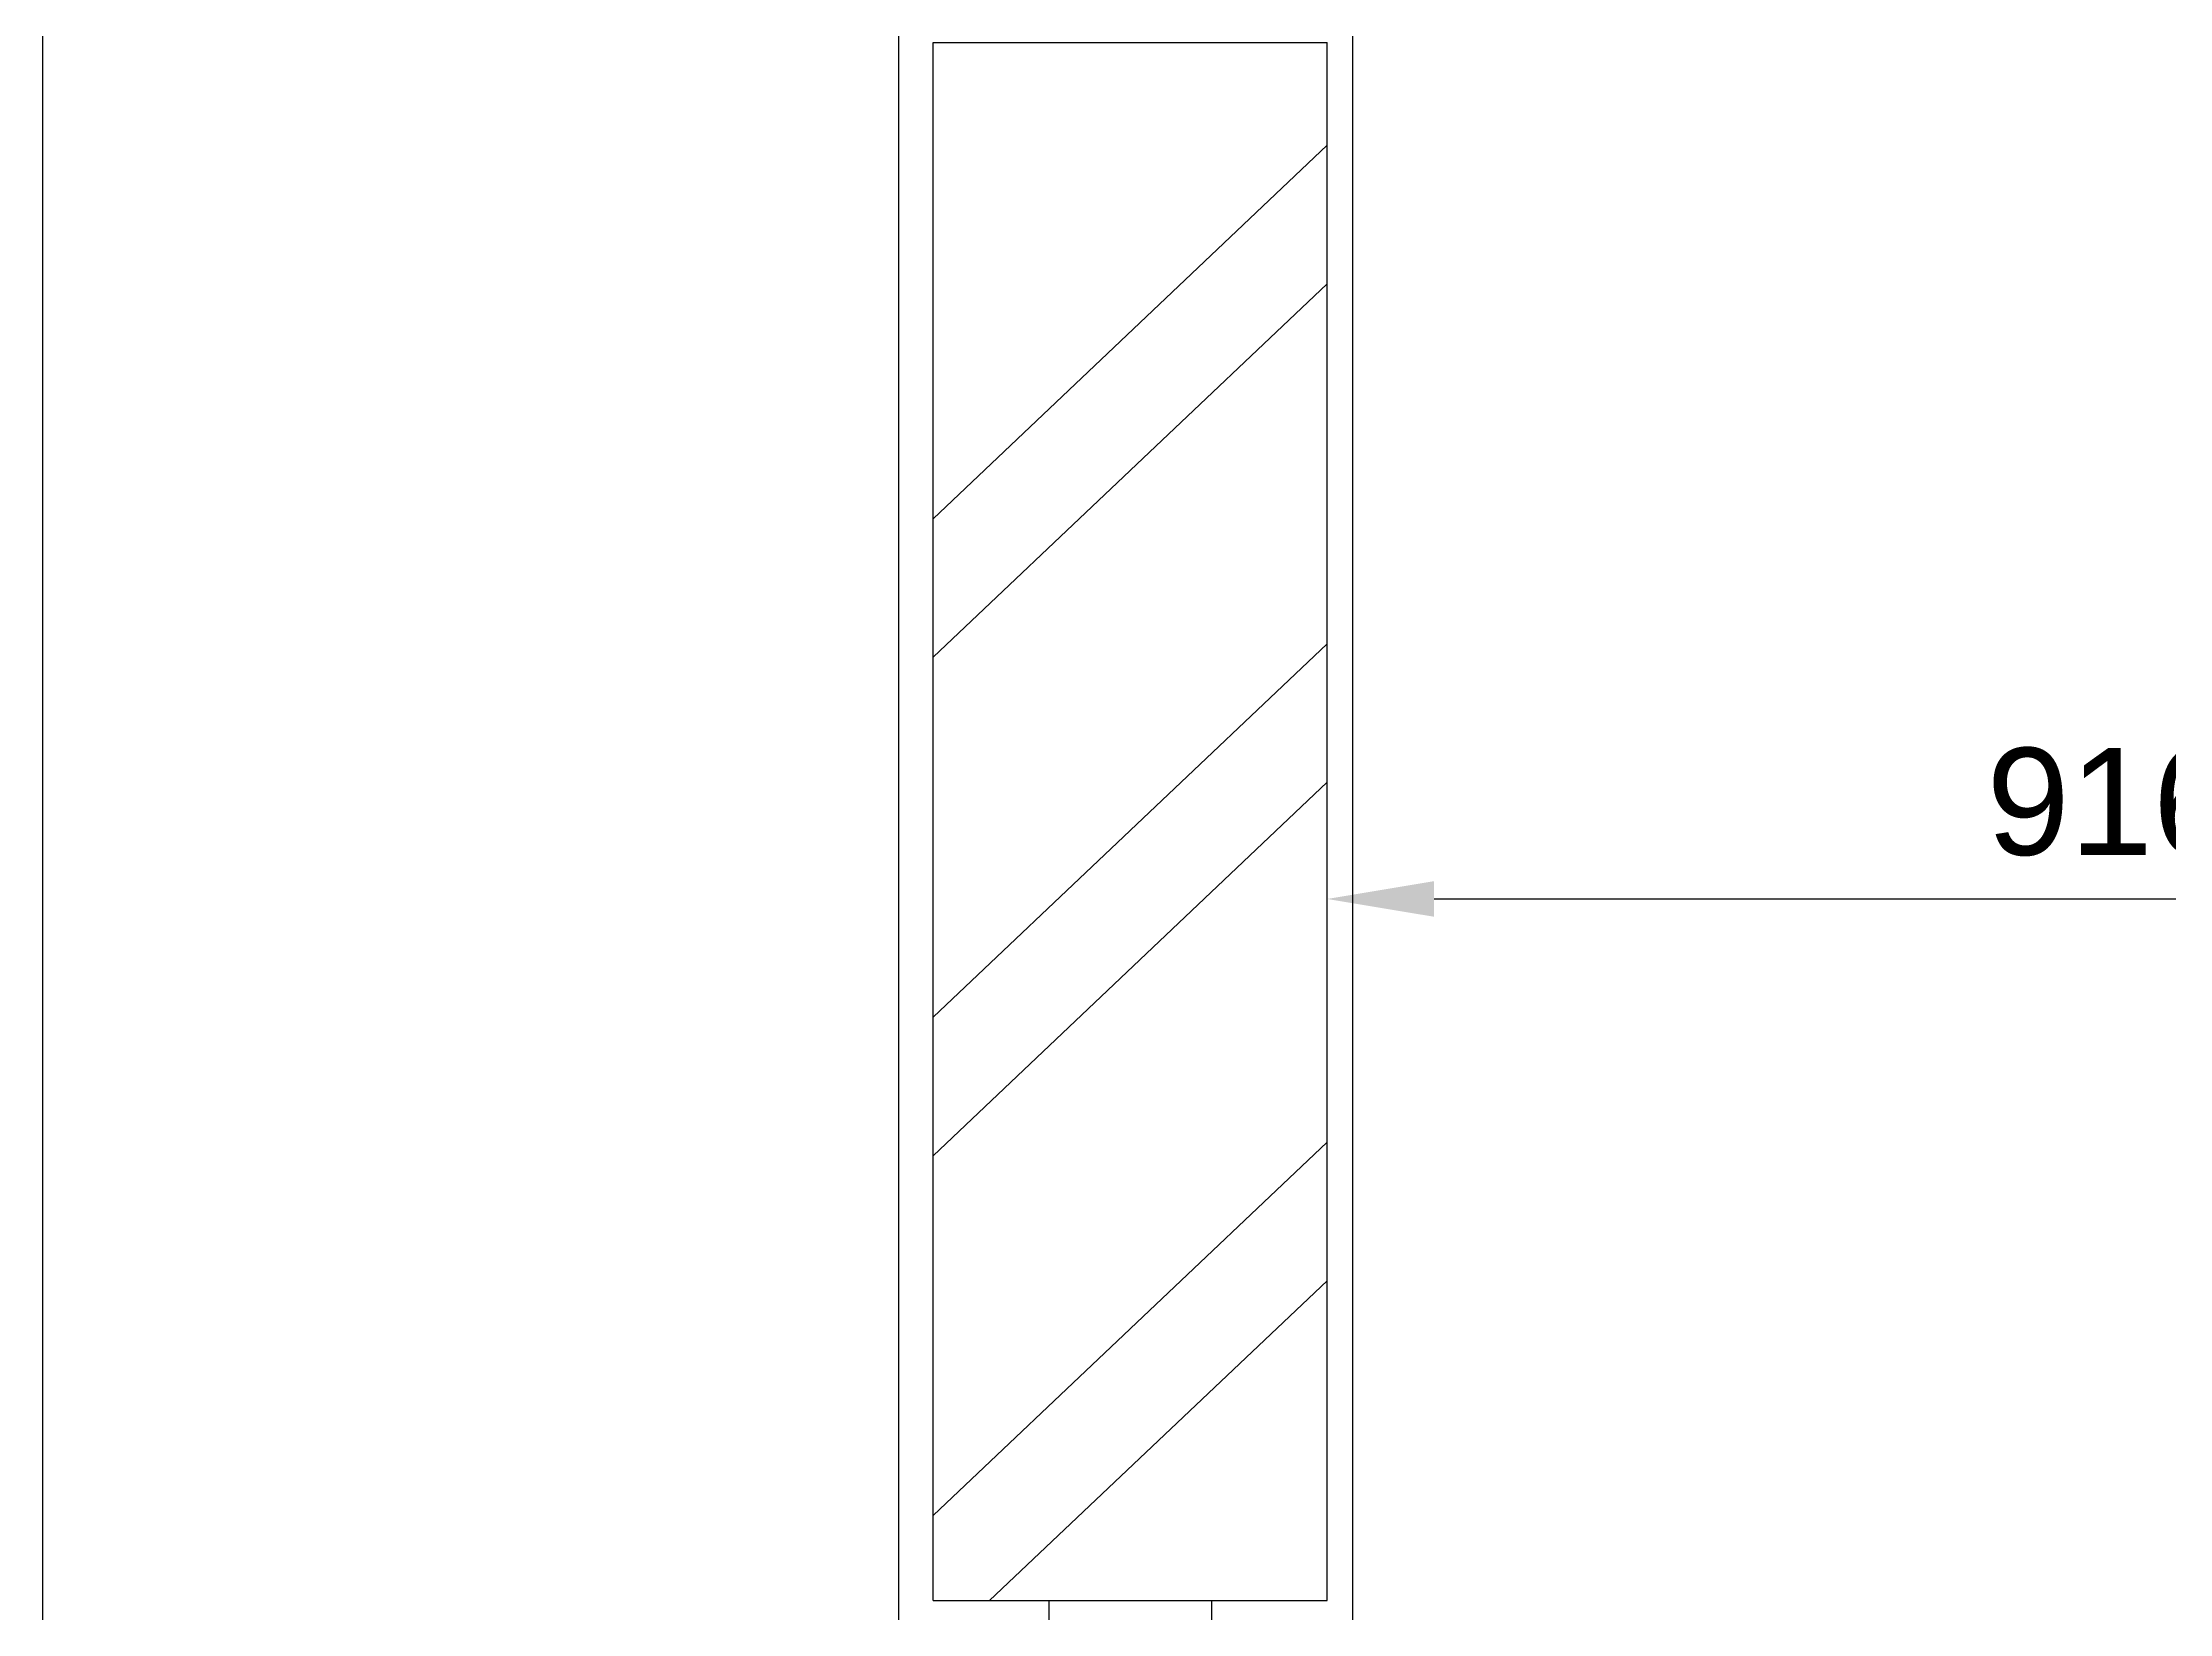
# Model space of a CAD drawing. Extents: x 681461 to 804584, y -183990 to -115925.
# Drawn here: x 683799 to 685041, y -153034 to -152117 of the extents above; entities that cross this region are included whole.
import ezdxf

# ---------------------------------------------------------------- set-up
doc = ezdxf.new("R2010")
doc.units = 0
doc.header["$LTSCALE"] = 900
doc.header["$PDMODE"] = 34
doc.layers.get('DEFPOINTS').update_dxf_attribs({"color": 3, "linetype": 'CONTINUOUS'})
doc.layers.add('DOOR', color=163, linetype='CONTINUOUS')
doc.layers.add('WALL', color=1, linetype='CONTINUOUS')
doc.styles.add('ROMANS', font='arial.ttf')
doc.dimstyles.get("Standard").update_dxf_attribs({"dimtxt": 2.5, "dimasz": 2.5, "dimexe": 1.25, "dimexo": 0.625, "dimtad": 1, "dimcen": 2.5, "dimazin": 3, "dimtfac": 1, "dimtmove": 0, "dimatfit": 3})

# ---------------------------------------------------------------- blocks, each defined once
blk = doc.blocks.new('*D25')
at = {"layer": 'DEFPOINTS', "color": 0, "linetype": 'BYBLOCK'}
for p in [(685465.4, -152616.8), (685465.4, -152639.1), (684549.5, -152683.3)]:
    blk.add_point(p, dxfattribs=at)
at = {"layer": 'DOOR', "color": 0, "linetype": 'BYBLOCK'}
for p, q in [((684549.5, -152641.8), (684549.5, -152586.8)), ((685465.4, -152616.8), (685465.4, -152586.8))]:
    blk.add_line(p, q, dxfattribs=at)
at = {"layer": 'DOOR', "color": 3, "linetype": 'BYBLOCK'}
blk.add_line((684612, -152616.8), (685402.9, -152616.8), dxfattribs=at)
for points in [[(684612, -152606.4), (684612, -152627.2), (684549.5, -152616.8)], [(685402.9, -152606.4), (685402.9, -152627.2), (685465.4, -152616.8)]]:
    blk.add_solid(points, dxfattribs=at)
at = {"layer": 'DOOR', "color": 6, "linetype": 'CONTINUOUS', "style": 'ROMANS'}
blk.add_text('916', height=62.5, dxfattribs=at).set_placement((684934.5, -152591.1))

msp = doc.modelspace()

# ---------------------------------------------------------------- linework, layer by layer
at = {"layer": 'DOOR', "color": 4, "linetype": 'BYBLOCK'}
msp.add_line((683799.489, -150376.774), (683799.489, -158943.774), dxfattribs=at)
at = {"layer": 'DOOR', "color": 7}
for p, q in [((684319.49, -153026.463), (684319.49, -152116.774)), ((684319.49, -152116.774), (684549.489, -152116.774)), ((684319.49, -152116.774), (684549.489, -152116.774)), ((684549.489, -153026.463), (684549.489, -152116.774)), ((684319.49, -153026.463), (684549.489, -153026.463))]:
    msp.add_line(p, q, dxfattribs=at)
at = {"layer": 'WALL', "color": 8}
for p, q in [((684299.489, -158943.774), (684299.489, -150396.774)), ((684564.489, -153026.463), (684564.489, -150396.774))]:
    msp.add_line(p, q, dxfattribs=at)
at = {"layer": 'WALL', "color": 8, "linetype": 'BYBLOCK'}
for p, q in [((684549.489, -152176.775), (684319.489, -152394.809)), ((684549.489, -152257.673), (684319.489, -152475.707)), ((684549.489, -152467.774), (684319.489, -152685.809)), ((684549.489, -152548.673), (684319.489, -152766.707)), ((684549.489, -152758.774), (684319.489, -152976.809)), ((684549.489, -152839.673), (684352.448, -153026.463)), ((684564.489, -155062.672), (684564.489, -153026.463))]:
    msp.add_line(p, q, dxfattribs=at)
at = {"layer": 'WALL', "color": 1, "linetype": 'BYBLOCK'}
for p, q in [((684319.49, -153026.463), (684549.489, -153026.463)), ((684386.99, -153026.463), (684386.99, -153041.463)), ((684386.99, -153026.463), (684481.99, -153026.463)), ((684481.99, -153026.463), (684481.99, -153041.463))]:
    msp.add_line(p, q, dxfattribs=at)

# ---------------------------------------------------------------- dimensions: what is measured, and where the dimension line sits
at = {"layer": 'DOOR', "color": 30, "linetype": 'BYBLOCK'}
dim = msp.add_linear_dim(base=(685465.402, -152616.803), p1=(684549.489, -152683.318), p2=(685465.402, -152639.075), dimstyle='Standard', dxfattribs=at)
dim.commit()
dim.dimension.update_dxf_attribs({"geometry": '*D25', "text_midpoint": (685007.446, -152559.892)})

doc.saveas('drawing.dxf')
